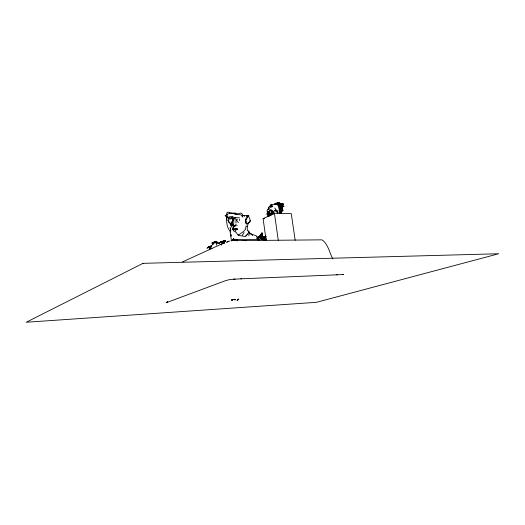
<?xml version="1.0" encoding="UTF-8"?>
<svg xmlns="http://www.w3.org/2000/svg" width="525" height="525" viewBox="0 0 525 525"><rect width="100%" height="100%" fill="white"/><g stroke="black" fill="none" stroke-linecap="round" stroke-linejoin="round"><path stroke-width="0.79" d="M239.577 220.52L239.577 218.977M280.298 209.534L280.298 210.21C280.941 209.98 282.772 207.887 281.157 208.169L281.315 207.651L282.483 207.657L282.516 209.016M215.788 241.671L216.169 242.517L215.867 242.977C217.685 242.091 212.441 241.303 212.264 243.383L213.734 243.252M281.945 207.683L281.886 207.204L282.923 206.679M261.995 234.708L262.008 235.056L262.454 234.13M262.605 239.151L262.592 238.652M262.441 235.2L262.743 236.677L262.323 237.097M279.864 210.984C280.842 213.347 280.645 213.695 280.127 211.286M280.409 209.921L281.813 210.466L282.155 209.587M267.743 213.531L267.14 210.308M264.475 237.95L264.62 236.762L265.04 236.663M280.534 213.038L281.236 212.172L280.763 212.12L281.177 212.618L281.407 211.936L280.324 211.221M262.671 237.129L262.238 234.025L262.579 235.003M279.713 203.063L278.736 202.755L275.435 203.424M237.116 225.553L235.633 224.497L235.653 225.737L232.673 225.848L233.671 224.47L233.887 219.706L233.277 218.085L231.092 217.271L233.218 216.943L230.107 216.668L227.758 217.547L231.932 218.367L233.277 218.085L234.734 218.958L234.675 217.658L239.413 217.724M260.735 236.06L260.288 238.553L261.023 234.38L261.653 233.08L262.185 232.962L262.703 236.939L262.966 237.267L263.438 236.598L264.147 236.88M221.826 243.876L222.659 242.852L225.008 241.552L224.943 240.85C224.805 242.36 226.157 240.66 224.536 240.667L220.126 242.465L221.137 242.196L221.498 242.74M223.25 241.434L221.78 241.579L220.828 242.287M262.238 233.566L262.618 234.452L262.093 234.8M261.476 237.622L261.634 239.321L262.94 239.144M233.277 218.085L231.925 224.26L232.897 225.356L235.653 225.737L233.422 227.318L233.29 229.012L233.671 229.005M226.551 218.813C226.544 223.466 227.318 228.513 230.692 232.037M226.616 219.023L226.761 216.438L225.14 215.368L226.485 215.099L227.863 213.964C231.138 212.933 234.662 212.599 237.923 213.865L240.64 213.006L242.163 213.885L242.826 215.512L242.694 217.114L241.021 214.791L236.243 214.449L228.454 212.212L227.345 212.257L226.675 213.334L227.253 216.083M282.66 208.491L282.89 210.879L281.584 209.81L281.761 209.068L282.522 211.234M260.682 237.746C260.8 236.388 262.087 238.941 260.767 238.645M281.813 206.876L282.273 206.489L281.813 206.876L281.833 206.528L280.14 206.489M263.051 239.065L263.13 238.173L262.192 237.569L263.57 238.383L263.642 239.63L263.36 239.229M222.154 243.416L223.315 243.114M210.164 248.351L210.243 247.242M281.262 208.714L281.288 209.514L280.849 209.705M263.904 237.543L263.95 236.926M260.092 238.862L260.938 237.648M282.824 206.161L282.962 205.82L283.303 206.253C285.036 206.233 281.223 205.807 282.857 205.59M232.47 299.578L231.794 300.254L232.155 299.394M262.375 235.016L261.883 234.655L262.224 234.452M258.759 237.943L258.792 237.602M215.992 242.537L215.788 241.802L214.725 241.625L214.075 242.557L214.463 241.808C213.524 242.937 215.079 240.929 215.742 242.163L216.037 242.11M258.727 238.488L259.219 236.283L257.788 239.768M263.071 238.35L262.979 238.002L263.616 237.943L263.333 238.823L262.559 238.252M268.82 211.792L268.754 212.395L269.594 210.19M263.373 238.284L263.294 238.993L265.926 239.426M257.893 239.183L258.405 238.199L258.444 239.105M260.951 237.464L261.148 238.212L261.056 237.326M278.289 205.465L279.838 205.288L281.722 204.008L283.395 204.067L282.089 205.144L281.617 204.698L282.345 204.894M268.912 212.697L269.883 213.052L267.645 214.85L267.356 215.906L267.875 216.812M258.339 238.731L258.405 238.199L258.005 239.354M262.31 234.727L262.434 234.924M260.643 236.558L260.341 238.658L261.004 238.284M223.67 240.811L222.698 241.192M271.458 210.787L271.103 210.479L271.556 211.463L270.165 210.597L269.299 211.437L269.351 212.225L270.815 213.629L272.442 213.071L272.954 213.721M216.608 245.201L216.169 242.858L216.615 242.924L216.169 242.517M235.298 299.644L234.557 299.742L235.128 299.512M263.622 238.206L263.13 238.173L263.668 238.324L263.498 236.506L263.918 236.388L264.2 237.077L263.918 236.388M237.897 299.486L237.156 300.339L237.786 299.243M281.039 212.664L280.553 213.531L280.967 212.599M265.683 240.542L265.617 239.308M219.896 242.76L220.264 242.557L219.686 242.865M246.848 223.775L246.054 223.584L246.422 221.393M270.113 205.662L270.46 205.131L271.084 206.548M278.152 202.952L276.209 203.287M281.564 209.042L282.004 210.354L281.564 209.042L281.275 209.232M281.82 207.539L282.05 210.184M261.68 238.521L261.22 238.442M260.19 239.052L261.358 238.678L261.378 238.219M281.033 207.526L281.137 206.981M282.87 204.579L282.089 205.144L281.925 204.619M246.389 216.779L246.658 215.453L248.784 215.591L247.039 217.291M265.328 239.032L264.889 238.711L264.725 239.531L264.062 238.416M224.247 243.259L223.735 242.747L223.263 242.957M282.325 208.228L282.128 209.514L281.197 209.692L281.505 209.291L281.945 209.816L281.393 209.6M237.156 300.339L238.803 299.099L238.232 299.197M267.776 212.185L266.641 214.259L267.862 214.075M242.826 215.512L246.658 215.453L248.089 216.208L248.784 215.591L248.417 215.788L250.589 221.156C247.203 223.269 247.124 227.003 247.288 230.488L249.099 231.295L247.846 234.17L244.972 236.453L239.571 235.581L237.451 234.524L236.48 232.746L233.815 230.79L228.743 221.143L227.955 220.421L228.441 218.111L226.761 216.438L226.485 217.002L225.14 215.368M261.397 236.27L261.043 234.813L261.653 233.08M264.915 239.564L265.65 239.472L263.963 240.148L265.433 239.039M223.578 241.349L223.932 240.739M209.475 248.574L209.652 247.767M271.74 212.645L272.035 211.358M227.312 217.882L227.633 216.484L227.85 217.829M281.754 209.16L281.873 208.648L282.22 210.138L281.873 210.21M279.746 213.721L279.412 212.54L281.033 211.739L281.229 212.113L280.763 212.12M235.318 231.256L235.567 230.252L237.517 229.084C237.484 228.309 231.427 229.189 233.671 228.972M261.831 235.246L262.238 234.025M265.046 238.534L265.525 237.464M246.474 219.883L247.052 217.613L248.417 215.788M267.448 209.738L269.528 208.806L268.688 208.996M280.79 205.314L279.471 205.216L278.939 206.187M248.738 235.817L249.539 232.818L252.702 235.252L249.362 232.89L248.24 231.256M231.801 223.926L232.949 219.831L231.322 223.63L232.732 220.014L231.932 218.367M262.789 238.934L263.57 238.383L262.979 238.002M263.616 237.943L263.563 238.58M282.227 207.769L282.247 207.211L281.407 206.837M259.114 237.195L260.131 235.705L258.129 238.619L259.114 237.195L258.536 237.615M262.828 239.229L263.143 238.77M265.538 239.466L265.598 240.096M277.364 213.682L277.495 211.339M269.194 215.001L269.076 213.885M264.81 239.275L265.427 239.715M216.72 241.48L216.28 242.655M262.5 235.837L262.428 234.314M280.514 208.504L281.439 208.779L280.573 208.13M275.527 203.989L275.645 203.641M271.162 206.332L271.248 205.675L270.355 205.183M263.839 237.162L263.498 236.506L262.671 238.192M220.657 242.287L221.097 241.822L220.73 241.907M280.35 205.295L281.728 204.501L283.408 204.35M268.833 207.651L269.095 206.889L268.583 208.359M223.624 241.159C223.748 241.343 223.479 240.752 224.903 241.178L225.488 241.224M261.135 237.635L261.726 237.963M264.915 237.143L265.171 236.44L262.736 236.558M277.922 212.198C278.519 213.518 276.071 210.131 276.865 211.247M279.195 205.505L278.834 206.095M261.365 239.013L261.135 237.897M267.087 211.706L267.271 211.214M215.316 241.684L216.208 241.592L215.394 241.48L216.005 241.329L216.543 242.222M281.072 209.58L281.039 208.989M260.177 238.855L260.426 238.225M216.976 242.189L217.173 241.723M222.436 241.467L220.762 242.333M280.672 208.386L281.085 207.565L280.672 208.13M277.876 212.494L277.64 212.887M268.393 214.115L268.656 213.531M274.634 204.35L275.408 203.457L275.152 204.035M246.054 223.584L246.894 223.65L249.132 222.416L250.025 220.526M280.783 213.183L281.282 212.395M261.64 235.338L261.982 234.629L262.513 234.97L262.526 234.472M270.631 205.032L270.217 205.813M260.932 238.613L261.063 237.451L261.588 237.858M221.379 241.743L220.927 241.9M277.797 212.835L277.581 212.395M268.944 212.769L268.8 211.358L270.283 210.354M262.218 234.747L261.988 235.193L261.982 234.629L262.5 234.8M226.485 217.002L226.721 216.562M265.289 238.206L265.886 237.097M275.415 203.536L276.275 203.319L274.483 204.179M270.355 206.338L270.703 205.892C269.902 206.561 271.281 206.2 270.126 206.66M264.889 238.711L264.587 239.256L265.486 237.024M235.134 299.9L235.239 299.572M222.659 242.852L222.232 243.344M260.433 238.645L261.47 236.611L261.936 236.618L261.608 236.125L261.936 236.618M263.963 240.148L264.567 239.918M242.261 235.364L244.04 232.418M280.114 212.389L280.376 211.956M233.422 227.318L234.189 226.058M269.627 212.966L268.406 214.193M213.688 243.219L214.351 242.15L212.618 244.44L213.176 243.83M210.984 246.337L211.267 245.621M231.912 300.156L232.286 299.539L231.794 300.254L232.66 299.9M264.127 237.786L264.488 237.202M280.488 211.24L280.783 211.713M264.548 236.552L264.561 237.169M281.361 211.7L281.085 212.737M268.774 214.075L269.036 213.668L268.505 213.99M262.605 236.401L262.356 236.782L261.85 236.191M279.083 203.982L281.111 203.739L278.467 204.166L277.856 204.73M267.862 212.625L267.212 213.111M283.054 206.673L284.012 206.2M232.811 239.932L233.861 238.396L231.63 240.896M280.337 213.491L280.737 212.914L280.16 211.627M223.932 243.331L224.385 243.141L223.735 242.747M224.634 241.743L224.917 241.343L224.431 241.776M280.737 212.914L279.956 213.675L279.412 212.54M274.286 210.735L276.222 210.505L274.798 210.906M219.004 243.364L219.47 242.891M211.595 245.608L213.006 244.02L212.704 244.302M211.411 246.52L211.411 245.798L210.63 246.271M269.614 206.765L269.955 206.338M282.201 206.679L281.886 207.204M276.327 211.037L275.658 210.912L276.846 211.463L277.259 212.979M234.557 299.742L233.198 299.552M266.044 236.775L265.191 238.009L264.738 237.904M268.433 215.243L269.535 214.489L271.117 215.696M245.818 236.224L247.885 233.782M281.722 204.008L283.395 204.067M221.747 244.158L224.917 241.343M277.784 204.599L278.086 204.251L277.22 205.137M225.159 240.89L223.742 241.185M207.67 247.577L207.047 248.273L208.615 246.796L209.849 246.921M211.07 245.805L211.739 245.582M214.456 241.92L214.974 241.5L216.011 242.077M256.594 238.724L257.342 237.917M261.043 234.813L261.785 233.573L261.174 233.973M209.213 249.191L210.085 248.273M212.638 242.681L211.923 242.983L213.898 243.016L213.202 243.068M259.829 239.426L259.448 239.82L259.737 239.584M238.357 299.453L237.746 299.9M220.933 242.169L221.662 241.999L221.307 242.025M261.122 234.222L261.785 233.573M259.685 235.699L259.16 237.031M263.97 236.709L263.196 237.398L263.97 236.709L264.324 237.077M283.625 206.686L282.936 206.233M223.926 242.104L222.456 243.259M276.491 211.011L276.754 210.781L276.222 210.505M211.253 246.153L211.772 245.693M277.666 204.881L278.204 204.455M262.612 237.32L262.566 236.047M208.976 246.816L209.482 246.415L210.584 246.914M280.521 205.196L281.728 204.501M261.476 239.144L261.982 239.157L261.076 238.632M237.51 300.024L238.58 299.414M215.709 242.419L216.149 242.091M212.855 243.2L211.923 242.983L212.612 243.173M281.479 204.081L281.964 203.726L282.667 204.041L282.26 203.903M166.891 302.203L167.6 301.678L166.149 302.741L225.638 280.639L229.53 279.608L235.167 279.077M265.598 239.813L264.922 239.597L265.598 239.813L265.335 239.439M213.229 242.681L213.819 242.255M275.172 203.857L275.599 203.556M215.906 242.209L215.414 242.058L215.788 241.802M271.162 204.809L271.543 204.862L270.992 205.137L271.812 204.881M281.302 209.363L280.954 209.672L281.945 209.816M238.101 235.279L243.534 231.499L245.483 229.287L246.035 225.973L247.118 226.413M270.414 207.592L272.383 206.673M278.453 206.023L279.543 205.859L279.09 205.905M265.394 236.808L265.952 236.447M282.647 204.75L282.542 204.363L283.198 204.586L282.982 203.857M281.026 205.006L280.298 205.426M281.59 204.894L281.098 204.73L281.479 204.645M246.625 224.123L248.732 222.889M280.527 204.081L277.863 204.855M216.248 241.861L216.005 241.329M271.248 213.511L272.442 213.071M269.371 214.882L270.185 214.856L269.555 214.784M234.104 299.716L234.727 299.578M280.514 213.235L280.901 213.058M224.431 241.205L224.68 241.087M277.732 211.424L277.548 212.008M266.123 240.352L263.097 218.636L274.418 213.301L291.244 213.563L295.175 240.286M222.324 243.173L223.676 242.589M182.451 261.949L220.959 244.315M234.983 240.575L237.123 239.61L258.569 239.433L258.759 240.778M279.425 205.255L279.313 206.102M273.932 211.621L273.328 211.883L272.685 211.24M278.342 206.922L279.28 206.765M219.201 243.351L219.877 243.068M237.608 219.502L236.447 219.968L235.915 220.986L236.02 223.125M263.609 240.24L264.062 240.056M278.211 203.136L278.624 202.965L278.171 202.808M265.624 236.165L265.972 236.033M261.325 233.454L262.533 233.546L262.618 234.452L262.093 234.478M274.411 204.113L272.816 204.586M281.964 203.726L278.394 204.599M208.878 247.616L209.783 247.268L209.652 246.894M281.846 207.053L280.429 206.752M279.261 208.458L279.353 209.107L279.031 207.309L279.339 210.262L280.908 211.732M279.661 203.936L280.744 203.602M260.873 237.254L261.457 237.077M271.346 213.741L272.902 213.767M281.741 204.638L281.617 204.698M280.809 205.131L281.229 205.006M271.077 213.065L273.039 212.264L273.079 212.966L274.352 213.642M262.185 238.475L262.014 238.048L263.242 238.245L261.962 238.54L262.027 239.282M260.367 238.107L260.597 237.72M279.93 209.81L281.722 209.954M271.674 205.019L271.287 204.934M267.908 209.173L268.754 208.97M283.815 206.496L283.093 206.43M213.472 243.252L214.239 243.075M208.182 247.643L209.724 247.866L209.14 247.295L210.033 249.29M216.28 242.596L216.654 242.524M227.443 241.73L227.778 241.664M263.163 238.521L262.828 239.019M282.286 210.459L282.286 210.781M270.651 205.426L270.519 205.597M265.827 238.783L266.365 238.698M280.179 211.864L280.494 213.189L280.179 211.864L279.359 211.096M278.25 204.619L280.245 204.317M280.862 208.294L281.472 207.782L280.717 208.143L280.685 207.592L281.131 208.11L281.676 207.867L280.98 207.618M280.763 212.677L281.177 212.618M235.587 229.123L237.517 229.084L233.395 229.11M271.943 213.262L272.088 213.642L273.735 213.616M276.137 210.787L276.458 210.669M263.452 237.668L263.084 237.713L263.498 238.166M279.208 205.15L279.838 205.288M222.849 243.508L222.173 243.574L223.748 242.858M233.468 279.221L241.375 278.808M207.808 247.465L209.678 247.321L208.615 246.796M281.859 208.215L281.157 208.169M263.11 236.618L263.438 236.598M240.798 278.834L343.717 274.542L342.503 274.444M279.792 210.925L278.854 210.715M336.164 274.719L337.582 274.66M276.728 204.192L277.567 204.173L276.386 204.363M273 213.321L273.558 213.308M261.883 238.311L261.345 238.088L261.588 237.635M263.183 238.37L263.668 238.324M275.1 204.33L275.73 204.317M272.541 206.535L272.947 206.535M242.412 240.568L321.963 239.846C328.158 243.803 329.411 252.761 332.837 258.917M231.952 224.982L231.427 224.982L232.673 225.848M281.059 206.686L281.59 206.922M263.097 218.636L264.679 218.649M280.304 206.692L280.882 206.699M246.205 240.667L235.213 240.352M263.123 240.017L263.812 240.043M256.476 236.978L257.348 237.011L257.716 238.225M271.077 210.637L270.224 210.459M262.933 236.558L263.773 236.768M261.201 237.536L261.588 237.74L261.247 237.641M215.414 242.058L215.755 242.091M272.173 213.977L272.856 214.049M222.954 241.251L223.335 241.29M232.772 229.484L234.288 229.642M265.322 239.794L266.182 239.945M215.302 242.176L215.965 242.268M209.902 246.218L210.368 246.284M261.739 238.914L261.299 238.77M275.198 209.895L276.235 210.085L274.792 207.966M278.978 205.649L278.703 206.003M217.291 242.701L218.518 243.114M281.551 210.184L281.905 210.262L280.717 209.908M271.845 205.157L272.252 205.485M215.847 242.583L214.272 242.032M220.795 242.097L221.137 242.196M252.866 234.636L255.846 235.587L257.348 237.011M270.441 209.377L272.665 210.63L274.536 213.412M268.82 216.313L269.272 216.497M279.7 203.201L279.142 202.88M281.328 203.621L279.799 203.313M281.603 208.464L281.275 208.274M282.89 210.879L282.253 209.869M262.402 235.003L262.008 234.603M209.075 247.551L209.482 247.813L209.272 247.505M234.675 217.658L235.889 218.269M209.816 246.717L211.903 248.358M217.304 243.016L216.773 242.727L216.917 243.344M278.841 205.406L279.398 205.708M280.009 206.804L279.727 206.647M249.362 232.89L251.77 234.432M221.018 244.722L221.53 245.083M220.618 244.44L221.058 244.775M279.694 203.365L278.204 202.84L278.624 202.965L276.314 203.483L276.327 203.877M282.713 210.243L282.24 208.957M272.081 204.658L272.416 204.934M227.955 220.421L228.743 221.143L228.506 222.278L229.655 222.508L230.843 223.972L230.967 225.717M280.488 207.113L279.871 206.509M234.76 213.071L236.243 214.449M235.561 219.135L238.429 222.633M280.685 207.375L280.357 206.935M277.279 212.172L277.476 212.691L277.285 211.706M262.316 233.848L262.185 232.962M218.42 243.278L217.678 242.504L217.777 242.996M277.561 211.352L276.938 210.637L277.613 211.765M280.665 206.896L281.098 207.408M272.088 213.642L272.902 214.554M232.897 229.517L233.815 230.79M244.112 215.762L244.598 216.451M230.442 223.309L230.843 223.972M270.854 215.02L269.922 213.393M228.139 217.704L228.913 219.023M271.103 210.479L271.248 210.925M282.43 209.468L282.647 210.381M268.459 212.257L268.839 213.065M265.67 239.662L265.958 240.286M281.584 209.81L282.017 210.768M279.746 210.643L280.094 211.424M268.511 214.594L268.748 215.132M282.247 207.211L282.411 207.611M263.498 236.506L263.622 236.847M216.412 241.454L216.49 241.868M230.081 227.338L230.757 230.442M280.028 210.847L280.219 211.477M262.362 235.207L262.461 235.594M218.689 243.042L218.787 243.416M222.62 243.292L222.751 243.882M231.4 240.207L230.206 232.477L230.6 228.126L230.685 230.724L230.449 228.513M274.418 213.301L278.316 240.614M237.123 239.61L237.307 240.982M258.91 236.677L259.055 237.759M229.491 212.691L229.589 213.531M232.765 224.182L232.897 225.356M223.42 240.785L223.466 241.211M230.948 234.767L231.072 236.132L231.013 234.688M245.332 219.266L245.661 222.843L246.041 218.019M229.904 218.052L230.075 219.863M224.943 240.85L225.008 241.552M267.848 211.916L267.967 213.294M261.023 234.38L261.069 235.049M226.931 242.294A6.359 1.214 -7.4 0 1 229.149 241.178M231.151 240.706A6.359 1.214 -7.4 0 1 231.833 240.581M226.616 242.274A6.753 1.293 -7.4 0 1 229.195 241.126M231.026 240.706A6.753 1.293 -7.4 0 1 231.755 240.575M263.091 237.635L262.979 238.153L263.091 237.635M283.625 206.338L283.113 206.502L283.625 206.338M279.267 209.948L279.641 210.755L279.267 209.948M143.03 263.34L26.25 322.245L316.391 302.328L498.75 253.746L143.03 263.34M233.973 239.945L232.89 240.384L236.106 239.577L233.973 239.945M276.065 210.643L275.527 210.361L276.065 210.643M281.131 203.785L279.969 203.641L279.805 203.182L281.131 203.785"/></g></svg>
